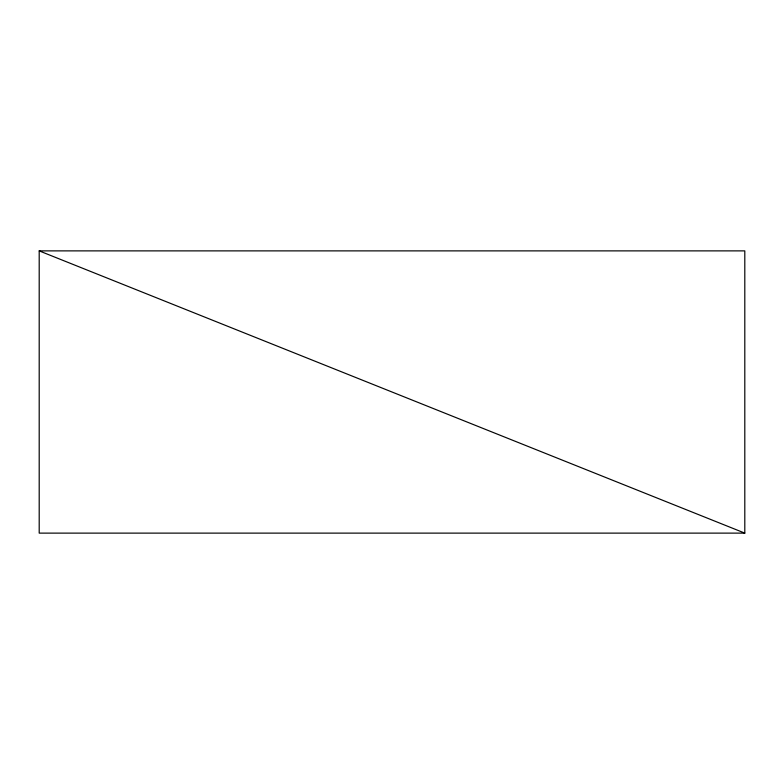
<?xml version="1.0" encoding="UTF-8"?>
<svg xmlns="http://www.w3.org/2000/svg" width="784" height="784" viewBox="0 0 784 784"><rect width="100%" height="100%" fill="white"/><g stroke="black" fill="none" stroke-linecap="round" stroke-linejoin="round"><path stroke-width="1.18" d="M39.2 250.88L744.8 250.88L744.8 533.12L39.2 533.12L39.2 250.88L744.8 533.12"/></g></svg>
